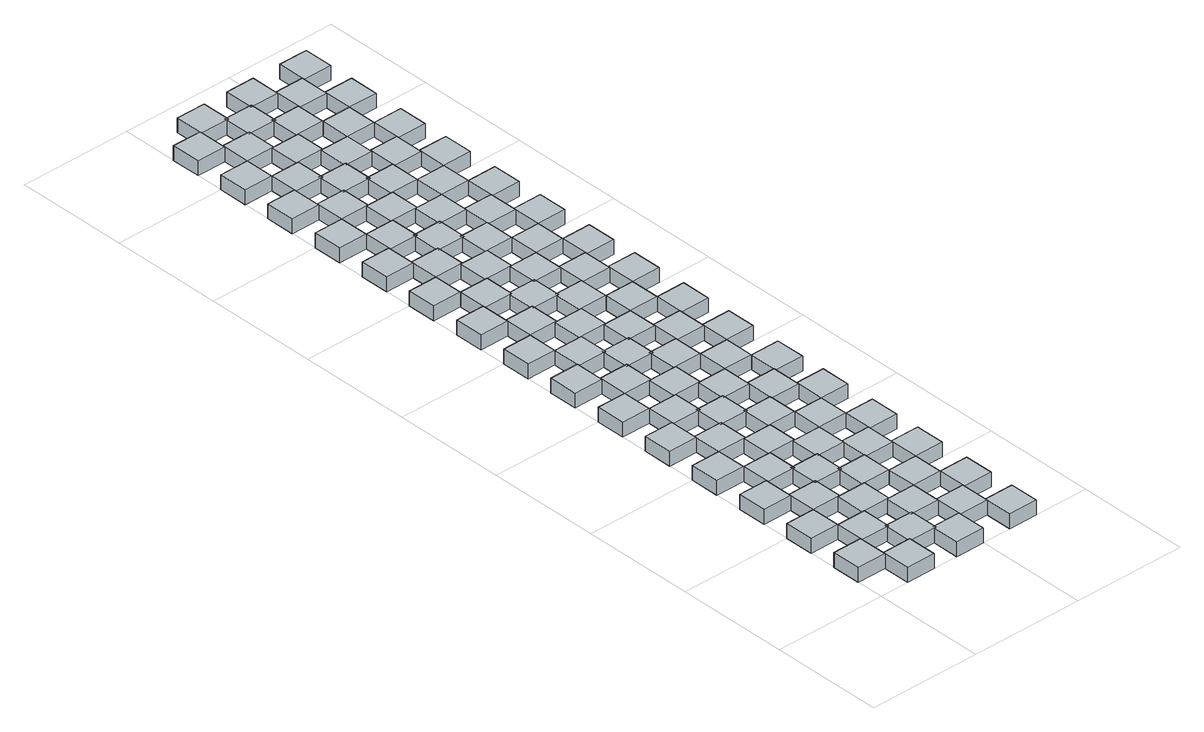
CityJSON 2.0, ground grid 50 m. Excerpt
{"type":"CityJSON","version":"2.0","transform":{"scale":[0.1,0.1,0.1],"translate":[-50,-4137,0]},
"CityObjects":{
"object1":{"type":"GenericCityObject","geometry":[{"type":"Solid","lod":"1","boundaries":[[[[0,1,2,3]],[[4,5,1,0]],[[5,6,2,1]],[[6,7,3,2]],[[7,4,0,3]],[[7,6,5,4]]]]}]},
"object2":{"type":"GenericCityObject","geometry":[{"type":"Solid","lod":"1","boundaries":[[[[8,9,10,11]],[[12,13,9,8]],[[13,14,10,9]],[[14,15,11,10]],[[15,12,8,11]],[[15,14,13,12]]]]}]},
"object3":{"type":"GenericCityObject","geometry":[{"type":"Solid","lod":"1","boundaries":[[[[16,17,18,19]],[[20,21,17,16]],[[21,22,18,17]],[[22,23,19,18]],[[23,20,16,19]],[[23,22,21,20]]]]}]},
"object4":{"type":"GenericCityObject","geometry":[{"type":"Solid","lod":"1","boundaries":[[[[24,25,26,27]],[[28,29,25,24]],[[29,30,26,25]],[[30,31,27,26]],[[31,28,24,27]],[[31,30,29,28]]]]}]},
"object5":{"type":"GenericCityObject","geometry":[{"type":"Solid","lod":"1","boundaries":[[[[32,33,34,9]],[[35,36,33,32]],[[36,37,34,33]],[[37,13,9,34]],[[13,35,32,9]],[[13,37,36,35]]]]}]},
"object6":{"type":"GenericCityObject","geometry":[{"type":"Solid","lod":"1","boundaries":[[[[38,39,40,41]],[[42,43,39,38]],[[43,44,40,39]],[[44,45,41,40]],[[45,42,38,41]],[[45,44,43,42]]]]}]},
"object7":{"type":"GenericCityObject","geometry":[{"type":"Solid","lod":"1","boundaries":[[[[10,46,47,48]],[[14,49,46,10]],[[49,50,47,46]],[[50,51,48,47]],[[51,14,10,48]],[[51,50,49,14]]]]}]},
"object8":{"type":"GenericCityObject","geometry":[{"type":"Solid","lod":"1","boundaries":[[[[52,53,54,55]],[[56,57,53,52]],[[57,58,54,53]],[[58,59,55,54]],[[59,56,52,55]],[[59,58,57,56]]]]}]},
"object9":{"type":"GenericCityObject","geometry":[{"type":"Solid","lod":"1","boundaries":[[[[60,61,62,63]],[[64,65,61,60]],[[65,66,62,61]],[[66,67,63,62]],[[67,64,60,63]],[[67,66,65,64]]]]}]},
"object10":{"type":"GenericCityObject","geometry":[{"type":"Solid","lod":"1","boundaries":[[[[68,69,70,39]],[[71,72,69,68]],[[72,73,70,69]],[[73,43,39,70]],[[43,71,68,39]],[[43,73,72,71]]]]}]},
"object11":{"type":"GenericCityObject","geometry":[{"type":"Solid","lod":"1","boundaries":[[[[74,75,76,77]],[[78,79,75,74]],[[79,80,76,75]],[[80,81,77,76]],[[81,78,74,77]],[[81,80,79,78]]]]}]},
"object12":{"type":"GenericCityObject","geometry":[{"type":"Solid","lod":"1","boundaries":[[[[82,83,84,85]],[[86,87,83,82]],[[87,88,84,83]],[[88,89,85,84]],[[89,86,82,85]],[[89,88,87,86]]]]}]},
"object13":{"type":"GenericCityObject","geometry":[{"type":"Solid","lod":"1","boundaries":[[[[90,91,92,93]],[[94,95,91,90]],[[95,96,92,91]],[[96,97,93,92]],[[97,94,90,93]],[[97,96,95,94]]]]}]},
"object14":{"type":"GenericCityObject","geometry":[{"type":"Solid","lod":"1","boundaries":[[[[40,98,99,100]],[[44,101,98,40]],[[101,102,99,98]],[[102,103,100,99]],[[103,44,40,100]],[[103,102,101,44]]]]}]},
"object15":{"type":"GenericCityObject","geometry":[{"type":"Solid","lod":"1","boundaries":[[[[104,105,106,107]],[[108,109,105,104]],[[109,110,106,105]],[[110,111,107,106]],[[111,108,104,107]],[[111,110,109,108]]]]}]},
"object16":{"type":"GenericCityObject","geometry":[{"type":"Solid","lod":"1","boundaries":[[[[112,113,114,115]],[[116,117,113,112]],[[117,118,114,113]],[[118,119,115,114]],[[119,116,112,115]],[[119,118,117,116]]]]}]},
"object17":{"type":"GenericCityObject","geometry":[{"type":"Solid","lod":"1","boundaries":[[[[120,121,122,123]],[[124,125,121,120]],[[125,126,122,121]],[[126,127,123,122]],[[127,124,120,123]],[[127,126,125,124]]]]}]},
"object18":{"type":"GenericCityObject","geometry":[{"type":"Solid","lod":"1","boundaries":[[[[128,129,130,91]],[[131,132,129,128]],[[132,133,130,129]],[[133,95,91,130]],[[95,131,128,91]],[[95,133,132,131]]]]}]},
"object19":{"type":"GenericCityObject","geometry":[{"type":"Solid","lod":"1","boundaries":[[[[134,135,136,137]],[[138,139,135,134]],[[139,140,136,135]],[[140,141,137,136]],[[141,138,134,137]],[[141,140,139,138]]]]}]},
"object20":{"type":"GenericCityObject","geometry":[{"type":"Solid","lod":"1","boundaries":[[[[142,143,144,145]],[[146,147,143,142]],[[147,148,144,143]],[[148,149,145,144]],[[149,146,142,145]],[[149,148,147,146]]]]}]},
"object21":{"type":"GenericCityObject","geometry":[{"type":"Solid","lod":"1","boundaries":[[[[150,151,152,153]],[[154,155,151,150]],[[155,156,152,151]],[[156,157,153,152]],[[157,154,150,153]],[[157,156,155,154]]]]}]},
"object22":{"type":"GenericCityObject","geometry":[{"type":"Solid","lod":"1","boundaries":[[[[158,159,160,161]],[[162,163,159,158]],[[163,164,160,159]],[[164,165,161,160]],[[165,162,158,161]],[[165,164,163,162]]]]}]},
"object23":{"type":"GenericCityObject","geometry":[{"type":"Solid","lod":"1","boundaries":[[[[92,166,167,168]],[[96,169,166,92]],[[169,170,167,166]],[[170,171,168,167]],[[171,96,92,168]],[[171,170,169,96]]]]}]},
"object24":{"type":"GenericCityObject","geometry":[{"type":"Solid","lod":"1","boundaries":[[[[172,173,174,175]],[[176,177,173,172]],[[177,178,174,173]],[[178,179,175,174]],[[179,176,172,175]],[[179,178,177,176]]]]}]},
"object25":{"type":"GenericCityObject","geometry":[{"type":"Solid","lod":"1","boundaries":[[[[180,181,182,183]],[[184,185,181,180]],[[185,186,182,181]],[[186,187,183,182]],[[187,184,180,183]],[[187,186,185,184]]]]}]},
"object26":{"type":"GenericCityObject","geometry":[{"type":"Solid","lod":"1","boundaries":[[[[114,188,189,143]],[[118,190,188,114]],[[190,191,189,188]],[[191,147,143,189]],[[147,118,114,143]],[[147,191,190,118]]]]}]},
"object27":{"type":"GenericCityObject","geometry":[{"type":"Solid","lod":"1","boundaries":[[[[192,193,194,195]],[[196,197,193,192]],[[197,198,194,193]],[[198,199,195,194]],[[199,196,192,195]],[[199,198,197,196]]]]}]},
"object28":{"type":"GenericCityObject","geometry":[{"type":"Solid","lod":"1","boundaries":[[[[200,201,202,203]],[[204,205,201,200]],[[205,206,202,201]],[[206,207,203,202]],[[207,204,200,203]],[[207,206,205,204]]]]}]},
"object29":{"type":"GenericCityObject","geometry":[{"type":"Solid","lod":"1","boundaries":[[[[208,209,210,159]],[[211,212,209,208]],[[212,213,210,209]],[[213,163,159,210]],[[163,211,208,159]],[[163,213,212,211]]]]}]},
"object30":{"type":"GenericCityObject","geometry":[{"type":"Solid","lod":"1","boundaries":[[[[214,215,216,217]],[[218,219,215,214]],[[219,220,216,215]],[[220,221,217,216]],[[221,218,214,217]],[[221,220,219,218]]]]}]},
"object31":{"type":"GenericCityObject","geometry":[{"type":"Solid","lod":"1","boundaries":[[[[222,223,224,225]],[[226,227,223,222]],[[227,228,224,223]],[[228,229,225,224]],[[229,226,222,225]],[[229,228,227,226]]]]}]},
"object32":{"type":"GenericCityObject","geometry":[{"type":"Solid","lod":"1","boundaries":[[[[230,231,232,233]],[[234,235,231,230]],[[235,236,232,231]],[[236,237,233,232]],[[237,234,230,233]],[[237,236,235,234]]]]}]},
"object33":{"type":"GenericCityObject","geometry":[{"type":"Solid","lod":"1","boundaries":[[[[238,239,240,188]],[[241,242,239,238]],[[242,243,240,239]],[[243,190,188,240]],[[190,241,238,188]],[[190,243,242,241]]]]}]},
"object34":{"type":"GenericCityObject","geometry":[{"type":"Solid","lod":"1","boundaries":[[[[244,245,246,247]],[[248,249,245,244]],[[249,250,246,245]],[[250,251,247,246]],[[251,248,244,247]],[[251,250,249,248]]]]}]},
"object35":{"type":"GenericCityObject","geometry":[{"type":"Solid","lod":"1","boundaries":[[[[160,252,253,254]],[[164,255,252,160]],[[255,256,253,252]],[[256,257,254,253]],[[257,164,160,254]],[[257,256,255,164]]]]}]},
"object36":{"type":"GenericCityObject","geometry":[{"type":"Solid","lod":"1","boundaries":[[[[258,259,260,261]],[[262,263,259,258]],[[263,264,260,259]],[[264,265,261,260]],[[265,262,258,261]],[[265,264,263,262]]]]}]},
"object37":{"type":"GenericCityObject","geometry":[{"type":"Solid","lod":"1","boundaries":[[[[266,267,268,269]],[[270,271,267,266]],[[271,272,268,267]],[[272,273,269,268]],[[273,270,266,269]],[[273,272,271,270]]]]}]},
"object38":{"type":"GenericCityObject","geometry":[{"type":"Solid","lod":"1","boundaries":[[[[182,274,275,223]],[[186,276,274,182]],[[276,277,275,274]],[[277,227,223,275]],[[227,186,182,223]],[[227,277,276,186]]]]}]},
"object39":{"type":"GenericCityObject","geometry":[{"type":"Solid","lod":"1","boundaries":[[[[189,278,279,280]],[[191,281,278,189]],[[281,282,279,278]],[[282,283,280,279]],[[283,191,189,280]],[[283,282,281,191]]]]}]},
"object40":{"type":"GenericCityObject","geometry":[{"type":"Solid","lod":"1","boundaries":[[[[284,285,286,287]],[[288,289,285,284]],[[289,290,286,285]],[[290,291,287,286]],[[291,288,284,287]],[[291,290,289,288]]]]}]},
"object41":{"type":"GenericCityObject","geometry":[{"type":"Solid","lod":"1","boundaries":[[[[292,293,294,245]],[[295,296,293,292]],[[296,297,294,293]],[[297,249,245,294]],[[249,295,292,245]],[[249,297,296,295]]]]}]},
"object42":{"type":"GenericCityObject","geometry":[{"type":"Solid","lod":"1","boundaries":[[[[298,299,300,301]],[[302,303,299,298]],[[303,304,300,299]],[[304,305,301,300]],[[305,302,298,301]],[[305,304,303,302]]]]}]},
"object43":{"type":"GenericCityObject","geometry":[{"type":"Solid","lod":"1","boundaries":[[[[306,307,308,309]],[[310,311,307,306]],[[311,312,308,307]],[[312,313,309,308]],[[313,310,306,309]],[[313,312,311,310]]]]}]},
"object44":{"type":"GenericCityObject","geometry":[{"type":"Solid","lod":"1","boundaries":[[[[314,315,316,317]],[[318,319,315,314]],[[319,320,316,315]],[[320,321,317,316]],[[321,318,314,317]],[[321,320,319,318]]]]}]},
"object45":{"type":"GenericCityObject","geometry":[{"type":"Solid","lod":"1","boundaries":[[[[322,323,324,274]],[[325,326,323,322]],[[326,327,324,323]],[[327,276,274,324]],[[276,325,322,274]],[[276,327,326,325]]]]}]},
"object46":{"type":"GenericCityObject","geometry":[{"type":"Solid","lod":"1","boundaries":[[[[328,329,330,331]],[[332,333,329,328]],[[333,334,330,329]],[[334,335,331,330]],[[335,332,328,331]],[[335,334,333,332]]]]}]},
"object47":{"type":"GenericCityObject","geometry":[{"type":"Solid","lod":"1","boundaries":[[[[246,336,337,338]],[[250,339,336,246]],[[339,340,337,336]],[[340,341,338,337]],[[341,250,246,338]],[[341,340,339,250]]]]}]},
"object48":{"type":"GenericCityObject","geometry":[{"type":"Solid","lod":"1","boundaries":[[[[342,343,344,345]],[[346,347,343,342]],[[347,348,344,343]],[[348,349,345,344]],[[349,346,342,345]],[[349,348,347,346]]]]}]},
"object49":{"type":"GenericCityObject","geometry":[{"type":"Solid","lod":"1","boundaries":[[[[350,351,352,353]],[[354,355,351,350]],[[355,356,352,351]],[[356,357,353,352]],[[357,354,350,353]],[[357,356,355,354]]]]}]},
"object50":{"type":"GenericCityObject","geometry":[{"type":"Solid","lod":"1","boundaries":[[[[268,358,359,307]],[[272,360,358,268]],[[360,361,359,358]],[[361,311,307,359]],[[311,272,268,307]],[[311,361,360,272]]]]}]},
"object51":{"type":"GenericCityObject","geometry":[{"type":"Solid","lod":"1","boundaries":[[[[275,362,363,364]],[[277,365,362,275]],[[365,366,363,362]],[[366,367,364,363]],[[367,277,275,364]],[[367,366,365,277]]]]}]},
"object52":{"type":"GenericCityObject","geometry":[{"type":"Solid","lod":"1","boundaries":[[[[368,369,370,371]],[[372,373,369,368]],[[373,374,370,369]],[[374,375,371,370]],[[375,372,368,371]],[[375,374,373,372]]]]}]},
"object53":{"type":"GenericCityObject","geometry":[{"type":"Solid","lod":"1","boundaries":[[[[376,377,378,329]],[[379,380,377,376]],[[380,381,378,377]],[[381,333,329,378]],[[333,379,376,329]],[[333,381,380,379]]]]}]},
"object54":{"type":"GenericCityObject","geometry":[{"type":"Solid","lod":"1","boundaries":[[[[382,383,384,385]],[[386,387,383,382]],[[387,388,384,383]],[[388,389,385,384]],[[389,386,382,385]],[[389,388,387,386]]]]}]},
"object55":{"type":"GenericCityObject","geometry":[{"type":"Solid","lod":"1","boundaries":[[[[390,391,392,393]],[[394,395,391,390]],[[395,396,392,391]],[[396,397,393,392]],[[397,394,390,393]],[[397,396,395,394]]]]}]},
"object56":{"type":"GenericCityObject","geometry":[{"type":"Solid","lod":"1","boundaries":[[[[398,399,400,401]],[[402,403,399,398]],[[403,404,400,399]],[[404,405,401,400]],[[405,402,398,401]],[[405,404,403,402]]]]}]},
"object57":{"type":"GenericCityObject","geometry":[{"type":"Solid","lod":"1","boundaries":[[[[406,407,408,358]],[[409,410,407,406]],[[410,411,408,407]],[[411,360,358,408]],[[360,409,406,358]],[[360,411,410,409]]]]}]},
"object58":{"type":"GenericCityObject","geometry":[{"type":"Solid","lod":"1","boundaries":[[[[412,413,414,415]],[[416,417,413,412]],[[417,418,414,413]],[[418,419,415,414]],[[419,416,412,415]],[[419,418,417,416]]]]}]},
"object59":{"type":"GenericCityObject","geometry":[{"type":"Solid","lod":"1","boundaries":[[[[330,420,421,422]],[[334,423,420,330]],[[423,424,421,420]],[[424,425,422,421]],[[425,334,330,422]],[[425,424,423,334]]]]}]},
"object60":{"type":"GenericCityObject","geometry":[{"type":"Solid","lod":"1","boundaries":[[[[426,427,428,429]],[[430,431,427,426]],[[431,432,428,427]],[[432,433,429,428]],[[433,430,426,429]],[[433,432,431,430]]]]}]},
"object61":{"type":"GenericCityObject","geometry":[{"type":"Solid","lod":"1","boundaries":[[[[434,435,436,437]],[[438,439,435,434]],[[439,440,436,435]],[[440,441,437,436]],[[441,438,434,437]],[[441,440,439,438]]]]}]},
"object62":{"type":"GenericCityObject","geometry":[{"type":"Solid","lod":"1","boundaries":[[[[352,442,443,391]],[[356,444,442,352]],[[444,445,443,442]],[[445,395,391,443]],[[395,356,352,391]],[[395,445,444,356]]]]}]},
"object63":{"type":"GenericCityObject","geometry":[{"type":"Solid","lod":"1","boundaries":[[[[359,446,447,448]],[[361,449,446,359]],[[449,450,447,446]],[[450,451,448,447]],[[451,361,359,448]],[[451,450,449,361]]]]}]},
"object64":{"type":"GenericCityObject","geometry":[{"type":"Solid","lod":"1","boundaries":[[[[452,453,454,455]],[[456,457,453,452]],[[457,458,454,453]],[[458,459,455,454]],[[459,456,452,455]],[[459,458,457,456]]]]}]},
"object65":{"type":"GenericCityObject","geometry":[{"type":"Solid","lod":"1","boundaries":[[[[460,461,462,413]],[[463,464,461,460]],[[464,465,462,461]],[[465,417,413,462]],[[417,463,460,413]],[[417,465,464,463]]]]}]},
"object66":{"type":"GenericCityObject","geometry":[{"type":"Solid","lod":"1","boundaries":[[[[466,467,468,469]],[[470,471,467,466]],[[471,472,468,467]],[[472,473,469,468]],[[473,470,466,469]],[[473,472,471,470]]]]}]},
"object67":{"type":"GenericCityObject","geometry":[{"type":"Solid","lod":"1","boundaries":[[[[474,475,476,477]],[[478,479,475,474]],[[479,480,476,475]],[[480,481,477,476]],[[481,478,474,477]],[[481,480,479,478]]]]}]},
"object68":{"type":"GenericCityObject","geometry":[{"type":"Solid","lod":"1","boundaries":[[[[482,483,484,485]],[[486,487,483,482]],[[487,488,484,483]],[[488,489,485,484]],[[489,486,482,485]],[[489,488,487,486]]]]}]},
"object69":{"type":"GenericCityObject","geometry":[{"type":"Solid","lod":"1","boundaries":[[[[490,491,492,442]],[[493,494,491,490]],[[494,495,492,491]],[[495,444,442,492]],[[444,493,490,442]],[[444,495,494,493]]]]}]},
"object70":{"type":"GenericCityObject","geometry":[{"type":"Solid","lod":"1","boundaries":[[[[414,496,497,498]],[[418,499,496,414]],[[499,500,497,496]],[[500,501,498,497]],[[501,418,414,498]],[[501,500,499,418]]]]}]},
"object71":{"type":"GenericCityObject","geometry":[{"type":"Solid","lod":"1","boundaries":[[[[502,503,504,505]],[[506,507,503,502]],[[507,508,504,503]],[[508,509,505,504]],[[509,506,502,505]],[[509,508,507,506]]]]}]},
"object72":{"type":"GenericCityObject","geometry":[{"type":"Solid","lod":"1","boundaries":[[[[510,511,512,513]],[[514,515,511,510]],[[515,516,512,511]],[[516,517,513,512]],[[517,514,510,513]],[[517,516,515,514]]]]}]},
"object73":{"type":"GenericCityObject","geometry":[{"type":"Solid","lod":"1","boundaries":[[[[436,518,519,475]],[[440,520,518,436]],[[520,521,519,518]],[[521,479,475,519]],[[479,440,436,475]],[[479,521,520,440]]]]}]},
"object74":{"type":"GenericCityObject","geometry":[{"type":"Solid","lod":"1","boundaries":[[[[443,522,523,524]],[[445,525,522,443]],[[525,526,523,522]],[[526,527,524,523]],[[527,445,443,524]],[[527,526,525,445]]]]}]},
"object75":{"type":"GenericCityObject","geometry":[{"type":"Solid","lod":"1","boundaries":[[[[528,529,530,531]],[[532,533,529,528]],[[533,534,530,529]],[[534,535,531,530]],[[535,532,528,531]],[[535,534,533,532]]]]}]},
"object76":{"type":"GenericCityObject","geometry":[{"type":"Solid","lod":"1","boundaries":[[[[536,537,538,539]],[[540,541,537,536]],[[541,542,538,537]],[[542,543,539,538]],[[543,540,536,539]],[[543,542,541,540]]]]}]},
"object77":{"type":"GenericCityObject","geometry":[{"type":"Solid","lod":"1","boundaries":[[[[544,545,546,547]],[[548,549,545,544]],[[549,550,546,545]],[[550,551,547,546]],[[551,548,544,547]],[[551,550,549,548]]]]}]},
"object78":{"type":"GenericCityObject","geometry":[{"type":"Solid","lod":"1","boundaries":[[[[552,553,554,555]],[[556,557,553,552]],[[557,558,554,553]],[[558,559,555,554]],[[559,556,552,555]],[[559,558,557,556]]]]}]},
"object79":{"type":"GenericCityObject","geometry":[{"type":"Solid","lod":"1","boundaries":[[[[560,561,562,518]],[[563,564,561,560]],[[564,565,562,561]],[[565,520,518,562]],[[520,563,560,518]],[[520,565,564,563]]]]}]},
"object80":{"type":"GenericCityObject","geometry":[{"type":"Solid","lod":"1","boundaries":[[[[566,567,568,569]],[[570,571,567,566]],[[571,572,568,567]],[[572,573,569,568]],[[573,570,566,569]],[[573,572,571,570]]]]}]},
"object81":{"type":"GenericCityObject","geometry":[{"type":"Solid","lod":"1","boundaries":[[[[574,575,576,577]],[[578,579,575,574]],[[579,580,576,575]],[[580,581,577,576]],[[581,578,574,577]],[[581,580,579,578]]]]}]},
"object82":{"type":"GenericCityObject","geometry":[{"type":"Solid","lod":"1","boundaries":[[[[512,582,583,545]],[[516,584,582,512]],[[584,585,583,582]],[[585,549,545,583]],[[549,516,512,545]],[[549,585,584,516]]]]}]},
"object83":{"type":"GenericCityObject","geometry":[{"type":"Solid","lod":"1","boundaries":[[[[519,586,587,588]],[[521,589,586,519]],[[589,590,587,586]],[[590,591,588,587]],[[591,521,519,588]],[[591,590,589,521]]]]}]},
"object84":{"type":"GenericCityObject","geometry":[{"type":"Solid","lod":"1","boundaries":[[[[592,593,594,595]],[[596,597,593,592]],[[597,598,594,593]],[[598,599,595,594]],[[599,596,592,595]],[[599,598,597,596]]]]}]},
"object85":{"type":"GenericCityObject","geometry":[{"type":"Solid","lod":"1","boundaries":[[[[600,601,602,603]],[[604,605,601,600]],[[605,606,602,601]],[[606,607,603,602]],[[607,604,600,603]],[[607,606,605,604]]]]}]},
"object86":{"type":"GenericCityObject","geometry":[{"type":"Solid","lod":"1","boundaries":[[[[608,609,610,582]],[[611,612,609,608]],[[612,613,610,609]],[[613,584,582,610]],[[584,611,608,582]],[[584,613,612,611]]]]}]},
"object87":{"type":"GenericCityObject","geometry":[{"type":"Solid","lod":"1","boundaries":[[[[614,615,616,617]],[[618,619,615,614]],[[619,620,616,615]],[[620,621,617,616]],[[621,618,614,617]],[[621,620,619,618]]]]}]},
"object88":{"type":"GenericCityObject","geometry":[{"type":"Solid","lod":"1","boundaries":[[[[576,622,623,593]],[[580,624,622,576]],[[624,625,623,622]],[[625,597,593,623]],[[597,580,576,593]],[[597,625,624,580]]]]}]},
"object89":{"type":"GenericCityObject","geometry":[{"type":"Solid","lod":"1","boundaries":[[[[583,626,627,628]],[[585,629,626,583]],[[629,630,627,626]],[[630,631,628,627]],[[631,585,583,628]],[[631,630,629,585]]]]}]},
"object90":{"type":"GenericCityObject","geometry":[{"type":"Solid","lod":"1","boundaries":[[[[632,633,634,635]],[[636,637,633,632]],[[637,638,634,633]],[[638,639,635,634]],[[639,636,632,635]],[[639,638,637,636]]]]}]},
"object91":{"type":"GenericCityObject","geometry":[{"type":"Solid","lod":"1","boundaries":[[[[640,641,642,622]],[[643,644,641,640]],[[644,645,642,641]],[[645,624,622,642]],[[624,643,640,622]],[[624,645,644,643]]]]}]},
"object92":{"type":"GenericCityObject","geometry":[{"type":"Solid","lod":"1","boundaries":[[[[623,646,647,648]],[[625,649,646,623]],[[649,650,647,646]],[[650,651,648,647]],[[651,625,623,648]],[[651,650,649,625]]]]}]},
"object93":{"type":"GenericCityObject","geometry":[{"type":"Solid","lod":"1","boundaries":[[[[652,653,654,655]],[[656,657,653,652]],[[657,658,654,653]],[[658,659,655,654]],[[659,656,652,655]],[[659,658,657,656]]]]}]}
},
"vertices":[
[0,120,0],[130,120,0],[130,250,0],[0,250,0],[0,120,65],[130,120,65],[130,250,65],[0,250,65],
[0,370,0],[130,370,0],[130,500,0],[0,500,0],[0,370,65],[130,370,65],[130,500,65],[0,500,65],
[130,0,0],[260,0,0],[260,130,0],[130,130,0],[130,0,65],[260,0,65],[260,130,65],[130,130,65],
[0,620,0],[130,620,0],[130,750,0],[0,750,0],[0,620,65],[130,620,65],[130,750,65],[0,750,65],
[130,240,0],[260,240,0],[260,370,0],[130,240,65],[260,240,65],[260,370,65],
[0,870,0],[130,870,0],[130,1000,0],[0,1000,0],[0,870,65],[130,870,65],[130,1000,65],[0,1000,65],
[260,500,0],[260,630,0],[130,630,0],[260,500,65],[260,630,65],[130,630,65],
[250,120,0],[380,120,0],[380,250,0],[250,250,0],[250,120,65],[380,120,65],[380,250,65],[250,250,65],
[0,1120,0],[130,1120,0],[130,1250,0],[0,1250,0],[0,1120,65],[130,1120,65],[130,1250,65],[0,1250,65],
[130,740,0],[260,740,0],[260,870,0],[130,740,65],[260,740,65],[260,870,65],
[250,370,0],[380,370,0],[380,500,0],[250,500,0],[250,370,65],[380,370,65],[380,500,65],[250,500,65],
[370,0,0],[500,0,0],[500,130,0],[370,130,0],[370,0,65],[500,0,65],[500,130,65],[370,130,65],
[0,1370,0],[130,1370,0],[130,1500,0],[0,1500,0],[0,1370,65],[130,1370,65],[130,1500,65],[0,1500,65],
[260,1000,0],[260,1130,0],[130,1130,0],[260,1000,65],[260,1130,65],[130,1130,65],
[250,620,0],[380,620,0],[380,750,0],[250,750,0],[250,620,65],[380,620,65],[380,750,65],[250,750,65],
[370,240,0],[500,240,0],[500,370,0],[370,370,0],[370,240,65],[500,240,65],[500,370,65],[370,370,65],
[0,1620,0],[130,1620,0],[130,1750,0],[0,1750,0],[0,1620,65],[130,1620,65],[130,1750,65],[0,1750,65],
[130,1240,0],[260,1240,0],[260,1370,0],[130,1240,65],[260,1240,65],[260,1370,65],
[250,870,0],[380,870,0],[380,1000,0],[250,1000,0],[250,870,65],[380,870,65],[380,1000,65],[250,1000,65],
[370,500,0],[500,500,0],[500,630,0],[370,630,0],[370,500,65],[500,500,65],[500,630,65],[370,630,65],
[500,120,0],[630,120,0],[630,250,0],[500,250,0],[500,120,65],[630,120,65],[630,250,65],[500,250,65],
[0,1870,0],[130,1870,0],[130,2000,0],[0,2000,0],[0,1870,65],[130,1870,65],[130,2000,65],[0,2000,65],
[260,1500,0],[260,1630,0],[130,1630,0],[260,1500,65],[260,1630,65],[130,1630,65],
[250,1120,0],[380,1120,0],[380,1250,0],[250,1250,0],[250,1120,65],[380,1120,65],[380,1250,65],[250,1250,65],
[370,740,0],[500,740,0],[500,870,0],[370,870,0],[370,740,65],[500,740,65],[500,870,65],[370,870,65],
[630,370,0],[630,500,0],[630,370,65],[630,500,65],
[630,0,0],[760,0,0],[760,130,0],[630,130,0],[630,0,65],[760,0,65],[760,130,65],[630,130,65],
[0,2120,0],[130,2120,0],[130,2250,0],[0,2250,0],[0,2120,65],[130,2120,65],[130,2250,65],[0,2250,65],
[130,1740,0],[260,1740,0],[260,1870,0],[130,1740,65],[260,1740,65],[260,1870,65],
[250,1370,0],[380,1370,0],[380,1500,0],[250,1500,0],[250,1370,65],[380,1370,65],[380,1500,65],[250,1500,65],
[370,1000,0],[500,1000,0],[500,1130,0],[370,1130,0],[370,1000,65],[500,1000,65],[500,1130,65],[370,1130,65],
[500,620,0],[630,620,0],[630,750,0],[500,750,0],[500,620,65],[630,620,65],[630,750,65],[500,750,65],
[630,240,0],[760,240,0],[760,370,0],[630,240,65],[760,240,65],[760,370,65],
[0,2370,0],[130,2370,0],[130,2500,0],[0,2500,0],[0,2370,65],[130,2370,65],[130,2500,65],[0,2500,65],
[260,2000,0],[260,2130,0],[130,2130,0],[260,2000,65],[260,2130,65],[130,2130,65],
[250,1620,0],[380,1620,0],[380,1750,0],[250,1750,0],[250,1620,65],[380,1620,65],[380,1750,65],[250,1750,65],
[370,1240,0],[500,1240,0],[500,1370,0],[370,1370,0],[370,1240,65],[500,1240,65],[500,1370,65],[370,1370,65],
[630,870,0],[630,1000,0],[630,870,65],[630,1000,65],
[760,500,0],[760,630,0],[630,630,0],[760,500,65],[760,630,65],[630,630,65],
[0,2620,0],[130,2620,0],[130,2750,0],[0,2750,0],[0,2620,65],[130,2620,65],[130,2750,65],[0,2750,65],
[130,2240,0],[260,2240,0],[260,2370,0],[130,2240,65],[260,2240,65],[260,2370,65],
[250,1870,0],[380,1870,0],[380,2000,0],[250,2000,0],[250,1870,65],[380,1870,65],[380,2000,65],[250,2000,65],
[370,1500,0],[500,1500,0],[500,1630,0],[370,1630,0],[370,1500,65],[500,1500,65],[500,1630,65],[370,1630,65],
[500,1120,0],[630,1120,0],[630,1250,0],[500,1250,0],[500,1120,65],[630,1120,65],[630,1250,65],[500,1250,65],
[630,740,0],[760,740,0],[760,870,0],[630,740,65],[760,740,65],[760,870,65],
[0,2870,0],[130,2870,0],[130,3000,0],[0,3000,0],[0,2870,65],[130,2870,65],[130,3000,65],[0,3000,65],
[260,2500,0],[260,2630,0],[130,2630,0],[260,2500,65],[260,2630,65],[130,2630,65],
[250,2120,0],[380,2120,0],[380,2250,0],[250,2250,0],[250,2120,65],[380,2120,65],[380,2250,65],[250,2250,65],
[370,1740,0],[500,1740,0],[500,1870,0],[370,1870,0],[370,1740,65],[500,1740,65],[500,1870,65],[370,1870,65],
[630,1370,0],[630,1500,0],[630,1370,65],[630,1500,65],
[760,1000,0],[760,1130,0],[630,1130,0],[760,1000,65],[760,1130,65],[630,1130,65],
[0,3120,0],[130,3120,0],[130,3250,0],[0,3250,0],[0,3120,65],[130,3120,65],[130,3250,65],[0,3250,65],
[130,2740,0],[260,2740,0],[260,2870,0],[130,2740,65],[260,2740,65],[260,2870,65],
[250,2370,0],[380,2370,0],[380,2500,0],[250,2500,0],[250,2370,65],[380,2370,65],[380,2500,65],[250,2500,65],
[370,2000,0],[500,2000,0],[500,2130,0],[370,2130,0],[370,2000,65],[500,2000,65],[500,2130,65],[370,2130,65],
[500,1620,0],[630,1620,0],[630,1750,0],[500,1750,0],[500,1620,65],[630,1620,65],[630,1750,65],[500,1750,65],
[630,1240,0],[760,1240,0],[760,1370,0],[630,1240,65],[760,1240,65],[760,1370,65],
[0,3370,0],[130,3370,0],[130,3500,0],[0,3500,0],[0,3370,65],[130,3370,65],[130,3500,65],[0,3500,65],
[260,3000,0],[260,3130,0],[130,3130,0],[260,3000,65],[260,3130,65],[130,3130,65],
[250,2620,0],[380,2620,0],[380,2750,0],[250,2750,0],[250,2620,65],[380,2620,65],[380,2750,65],[250,2750,65],
[370,2240,0],[500,2240,0],[500,2370,0],[370,2370,0],[370,2240,65],[500,2240,65],[500,2370,65],[370,2370,65],
[630,1870,0],[630,2000,0],[630,1870,65],[630,2000,65],
[760,1500,0],[760,1630,0],[630,1630,0],[760,1500,65],[760,1630,65],[630,1630,65],
[0,3620,0],[130,3620,0],[130,3750,0],[0,3750,0],[0,3620,65],[130,3620,65],[130,3750,65],[0,3750,65],
[130,3240,0],[260,3240,0],[260,3370,0],[130,3240,65],[260,3240,65],[260,3370,65],
[250,2870,0],[380,2870,0],[380,3000,0],[250,3000,0],[250,2870,65],[380,2870,65],[380,3000,65],[250,3000,65],
[370,2500,0],[500,2500,0],[500,2630,0],[370,2630,0],[370,2500,65],[500,2500,65],[500,2630,65],[370,2630,65],
[500,2120,0],[630,2120,0],[630,2250,0],[500,2250,0],[500,2120,65],[630,2120,65],[630,2250,65],[500,2250,65],
[630,1740,0],[760,1740,0],[760,1870,0],[630,1740,65],[760,1740,65],[760,1870,65],
[260,3500,0],[260,3630,0],[130,3630,0],[260,3500,65],[260,3630,65],[130,3630,65],
[250,3120,0],[380,3120,0],[380,3250,0],[250,3250,0],[250,3120,65],[380,3120,65],[380,3250,65],[250,3250,65],
[370,2740,0],[500,2740,0],[500,2870,0],[370,2870,0],[370,2740,65],[500,2740,65],[500,2870,65],[370,2870,65],
[630,2370,0],[630,2500,0],[630,2370,65],[630,2500,65],
[760,2000,0],[760,2130,0],[630,2130,0],[760,2000,65],[760,2130,65],[630,2130,65],
[130,3740,0],[260,3740,0],[260,3870,0],[130,3870,0],[130,3740,65],[260,3740,65],[260,3870,65],[130,3870,65],
[250,3370,0],[380,3370,0],[380,3500,0],[250,3500,0],[250,3370,65],[380,3370,65],[380,3500,65],[250,3500,65],
[370,3000,0],[500,3000,0],[500,3130,0],[370,3130,0],[370,3000,65],[500,3000,65],[500,3130,65],[370,3130,65],
[500,2620,0],[630,2620,0],[630,2750,0],[500,2750,0],[500,2620,65],[630,2620,65],[630,2750,65],[500,2750,65],
[630,2240,0],[760,2240,0],[760,2370,0],[630,2240,65],[760,2240,65],[760,2370,65],
[250,3620,0],[380,3620,0],[380,3750,0],[250,3750,0],[250,3620,65],[380,3620,65],[380,3750,65],[250,3750,65],
[370,3240,0],[500,3240,0],[500,3370,0],[370,3370,0],[370,3240,65],[500,3240,65],[500,3370,65],[370,3370,65],
[630,2870,0],[630,3000,0],[630,2870,65],[630,3000,65],
[760,2500,0],[760,2630,0],[630,2630,0],[760,2500,65],[760,2630,65],[630,2630,65],
[370,3500,0],[500,3500,0],[500,3630,0],[370,3630,0],[370,3500,65],[500,3500,65],[500,3630,65],[370,3630,65],
[500,3120,0],[630,3120,0],[630,3250,0],[500,3250,0],[500,3120,65],[630,3120,65],[630,3250,65],[500,3250,65],
[630,2740,0],[760,2740,0],[760,2870,0],[630,2740,65],[760,2740,65],[760,2870,65],
[370,3740,0],[500,3740,0],[500,3870,0],[370,3870,0],[370,3740,65],[500,3740,65],[500,3870,65],[370,3870,65],
[630,3370,0],[630,3500,0],[630,3370,65],[630,3500,65],
[760,3000,0],[760,3130,0],[630,3130,0],[760,3000,65],[760,3130,65],[630,3130,65],
[500,3620,0],[630,3620,0],[630,3750,0],[500,3750,0],[500,3620,65],[630,3620,65],[630,3750,65],[500,3750,65],
[630,3240,0],[760,3240,0],[760,3370,0],[630,3240,65],[760,3240,65],[760,3370,65],
[760,3500,0],[760,3630,0],[630,3630,0],[760,3500,65],[760,3630,65],[630,3630,65],
[630,3740,0],[760,3740,0],[760,3870,0],[630,3870,0],[630,3740,65],[760,3740,65],[760,3870,65],[630,3870,65]
]}
